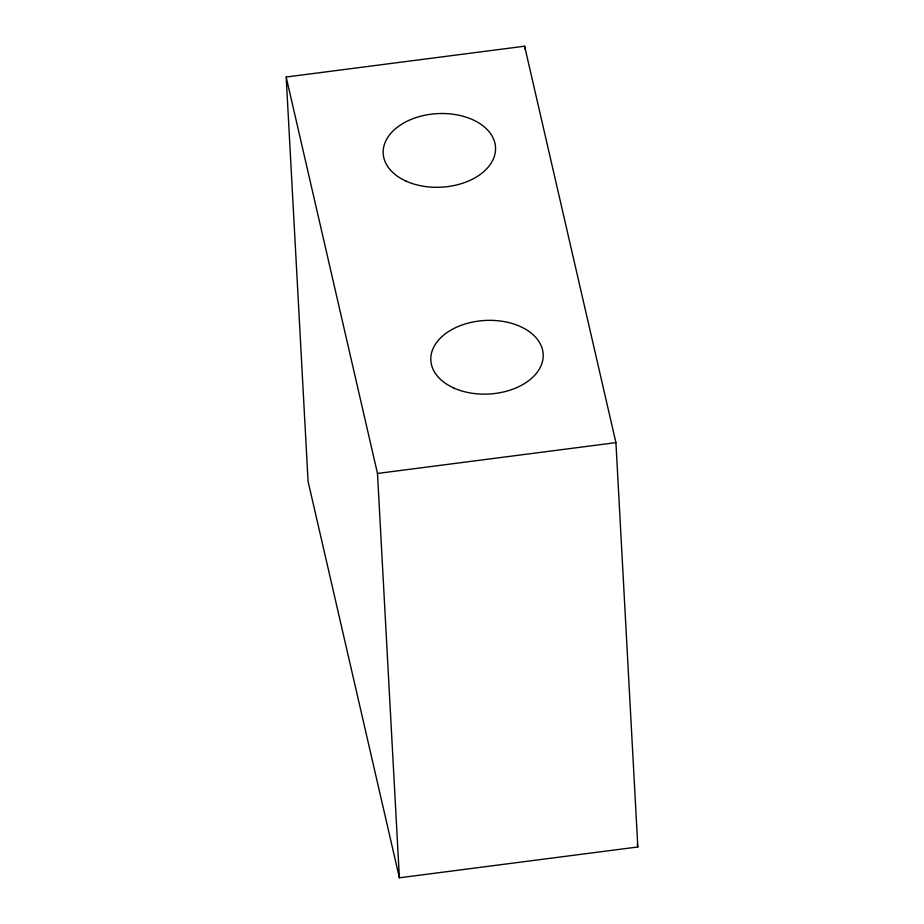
<?xml version="1.0" encoding="UTF-8"?>
<svg xmlns="http://www.w3.org/2000/svg" width="924" height="924" viewBox="0 0 924 924"><rect width="100%" height="100%" fill="white"/><g stroke="black" fill="none" stroke-linecap="round" stroke-linejoin="round"><path stroke-width="1.39" d="M286.174 77.027L524.613 46.2L615.927 442.631L637.826 846.973L399.387 877.8L308.073 481.369L286.174 77.027L377.489 473.458L399.387 877.8M377.489 473.458L615.927 442.631M637.179 844.178L637.826 846.973M524.613 46.2L524.774 49.076M405.948 181.081A56.249 36.833 -3.1 0 0 495.206 152.83A56.249 36.833 -3.1 0 0 416.92 117.302A56.249 36.833 -3.1 0 0 405.948 181.081M453.592 387.918A56.249 36.833 -3.1 0 0 542.85 359.667A56.249 36.833 -3.1 0 0 464.564 324.139A56.249 36.833 -3.1 0 0 453.592 387.918"/></g></svg>
